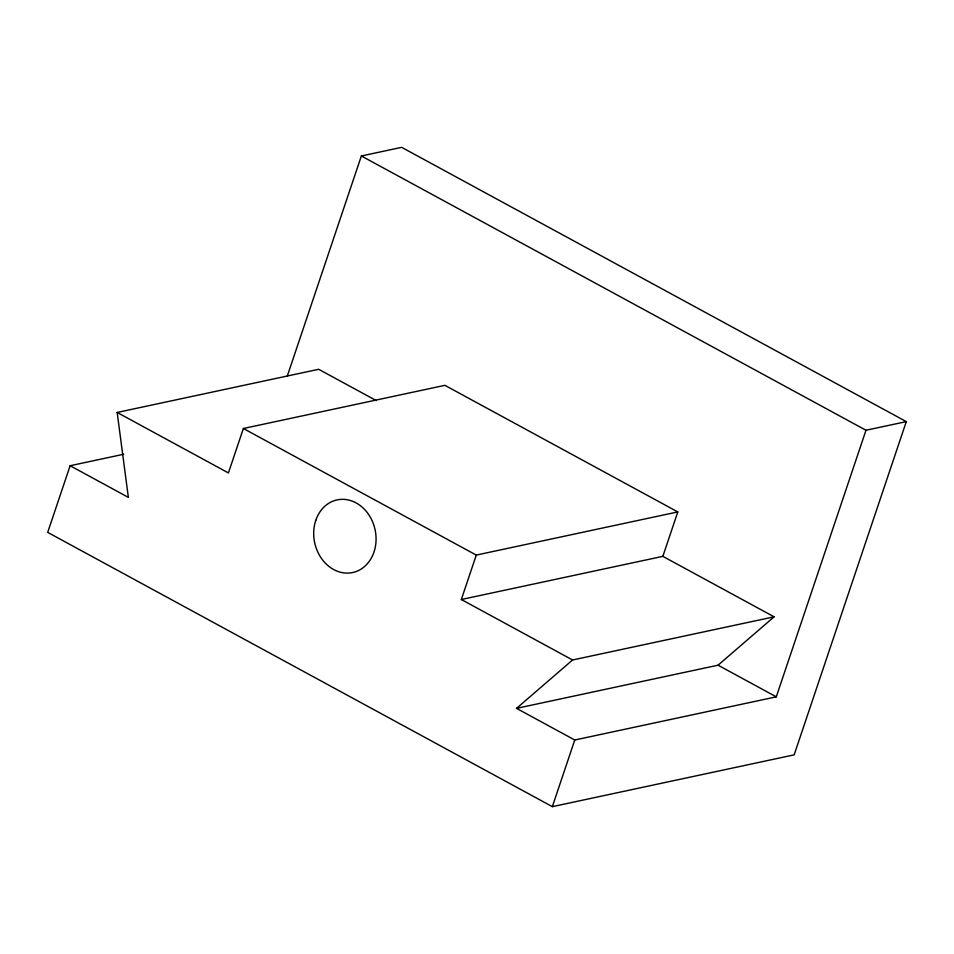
<?xml version="1.0" encoding="UTF-8"?>
<svg xmlns="http://www.w3.org/2000/svg" width="954" height="954" viewBox="0 0 954 954"><rect width="100%" height="100%" fill="white"/><g stroke="black" fill="none" stroke-linecap="round" stroke-linejoin="round"><path stroke-width="1.43" d="M123.77 454.235L70.131 465.731L47.7 532.38L552.342 806.655L794.157 754.852L906.3 421.62L401.658 147.345L361.363 155.979L287.309 376.019M677.793 511.916L476.284 555.085L461.331 599.517L662.851 556.349L677.793 511.916L444.886 385.333L243.377 428.501L228.423 472.934L117.163 412.462L128.361 497.38L70.131 465.731M552.342 806.655L574.761 740.006L776.282 696.837L865.993 430.254L906.3 421.62M574.761 740.006L516.543 708.357L572.579 659.989L774.099 616.821L662.851 556.349M516.543 708.357L718.052 665.188L774.099 616.821M117.163 412.462L318.684 369.293L376.27 400.597M361.363 155.979L865.993 430.254M718.052 665.188L776.282 696.837M243.377 428.501L476.284 555.085M461.331 599.517L572.579 659.989M315.762 520.395A37.146 30.898 77.9 0 0 349.724 572.996A37.146 30.898 77.9 0 0 369.15 515.279A37.146 30.898 77.9 0 0 315.762 520.395"/></g></svg>
